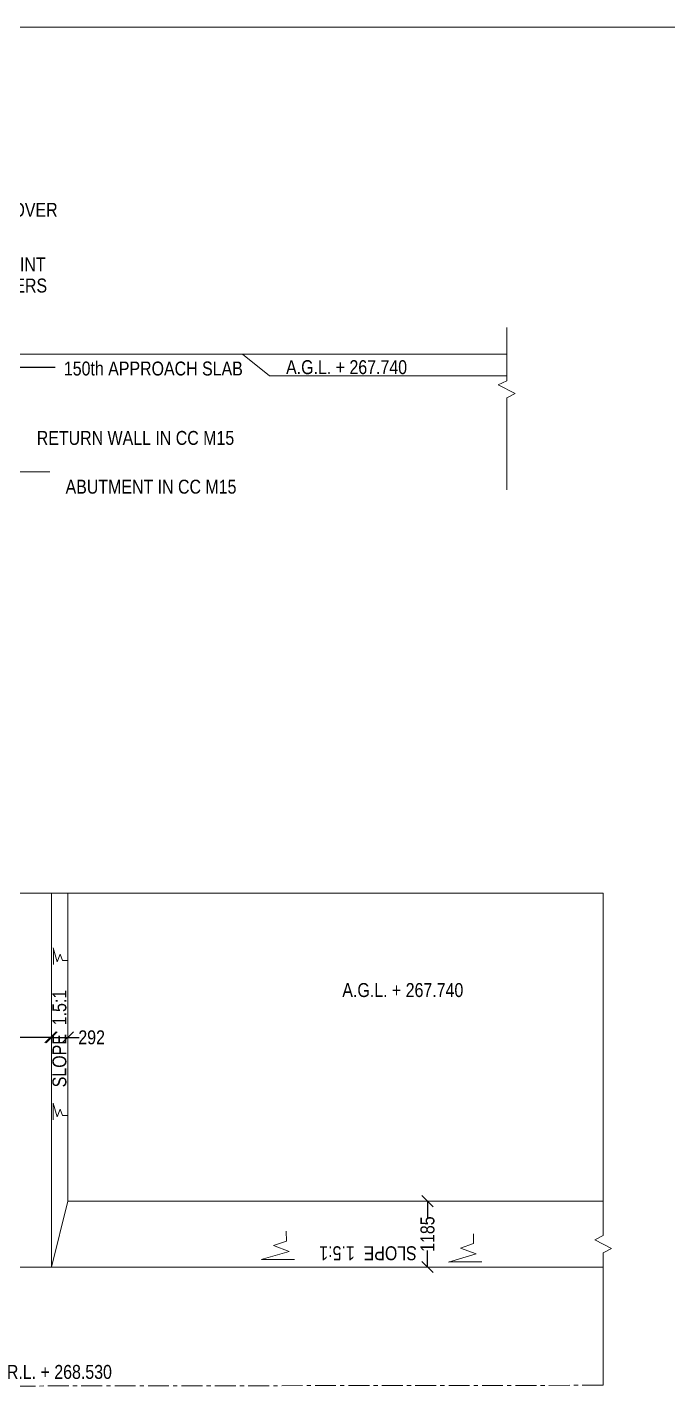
# Model space of a CAD drawing. Header units: millimetres. Extents: x 553958 to 630610, y -35843 to 21962.
# Drawn here: x 590321 to 601830, y -2481 to 21962 of the extents above; entities that cross this region are included whole.
import ezdxf

# ---------------------------------------------------------------- set-up
doc = ezdxf.new("R2010")
doc.units = ezdxf.units.MM
doc.header["$LTSCALE"] = 300
doc.header["$MEASUREMENT"] = 0
doc.linetypes.add('CENTER', pattern=[2, 1.25, -0.25, 0.25, -0.25])
doc.layers.add('MAIN', color=7, linetype='Continuous')
doc.styles.add('ARIAL NARROW', font='ARIALN.TTF', dxfattribs={"height": 250})
doc.dimstyles.get("Standard").update_dxf_attribs({"dimtxt": 200, "dimasz": 200, "dimexe": 0.18, "dimexo": 0.0625, "dimgap": 0.09, "dimtad": 0, "dimdec": 0, "dimzin": 0, "dimdsep": 46, "dimtxsty": 'ARIAL NARROW', "dimcen": 0.0851, "dimdle": 0.1, "dimse1": 1, "dimse2": 1, "dimadec": 0, "dimazin": 0, "dimtfac": 1, "dimtdec": 0, "dimtofl": 0, "dimtmove": 0, "dimatfit": 3, "dimfxl": 1, "dimtolj": 1, "dimtzin": 0, "dimarcsym": 0})
doc.dimstyles.new('STANDARD$0', dxfattribs={"dimscale": 88.888889, "dimtxt": 0.02, "dimasz": 0.02, "dimexe": 0.05, "dimexo": 0.1, "dimgap": 0.002, "dimtad": 2, "dimdec": 0, "dimzin": 1, "dimdsep": 46, "dimtxsty": 'Standard', "dimcen": 0.09, "dimadec": 0, "dimazin": 0, "dimtfac": 1, "dimtdec": 4, "dimtofl": 0, "dimtmove": 0, "dimatfit": 3, "dimfxl": 1, "dimtolj": 1, "dimtzin": 1, "dimarcsym": 0})
doc.dimstyles.new('STANDARD$7', dxfattribs={"dimtxt": 2, "dimasz": 2, "dimexe": 1.25, "dimexo": 0.625, "dimtad": 1, "dimdec": 0, "dimlfac": 0.5, "dimdsep": 46, "dimtxsty": 'ARIAL NARROW', "dimcen": 2.5, "dimdle": 0.1, "dimse1": 1, "dimse2": 1, "dimadec": 0, "dimazin": 0, "dimtfac": 1, "dimtdec": 0, "dimtmove": 0, "dimatfit": 3, "dimfxl": 1, "dimtolj": 1, "dimtzin": 0, "dimarcsym": 0})

# ---------------------------------------------------------------- blocks, each defined once
blk = doc.blocks.new('_Oblique')
at = {"color": 0, "linetype": 'ByBlock', "lineweight": -2}
blk.add_line((-0.5, -0.5), (0.5, 0.5), dxfattribs=at)
blk = doc.blocks.new('*D5')
at = {"layer": 'Defpoints', "color": 0, "linetype": 'ByBlock', "lineweight": 9, "transparency": 16777216}
for p in [(590740, 12088), (585759, 3814), (590740, 3814)]:
    blk.add_point(p, dxfattribs=at)
at = {"layer": 'MAIN', "color": 0, "linetype": 'ByBlock', "lineweight": -2, "transparency": 16777216}
for p, q in [((585759, 3814), (587940, 3814)), ((590740, 3814), (588560, 3814))]:
    blk.add_line(p, q, dxfattribs=at)
at = {"layer": 'MAIN', "color": 0, "linetype": 'ByBlock', "lineweight": -2, "transparency": 16777216, "xscale": 200, "yscale": 200, "zscale": 200, "rotation": 180}
blk.add_blockref('_Oblique', (585759, 3814), dxfattribs=at)
at = {"layer": 'MAIN', "color": 0, "linetype": 'ByBlock', "lineweight": -2, "transparency": 16777216, "xscale": 200, "yscale": 200, "zscale": 200}
blk.add_blockref('_Oblique', (590740, 3814), dxfattribs=at)
at = {"layer": 'MAIN', "color": 0, "linetype": 'ByBlock', "lineweight": 9, "transparency": 16777216, "insert": (588250, 3814), "char_height": 250, "attachment_point": 5, "style": 'ARIAL NARROW'}
blk.add_mtext('\\A1;4980', dxfattribs=at)
blk = doc.blocks.new('*D71')
at = {"layer": 'Defpoints', "color": 0, "linetype": 'ByBlock', "lineweight": 9, "transparency": 16777216}
for p in [(590759, 3814), (591052, 3814), (591052, 3814)]:
    blk.add_point(p, dxfattribs=at)
at = {"layer": 'MAIN', "color": 0, "linetype": 'ByBlock', "lineweight": -2, "transparency": 16777216}
for p, q in [((590759, 3814), (591052, 3814)), ((591052, 3814), (591252, 3814))]:
    blk.add_line(p, q, dxfattribs=at)
at = {"layer": 'MAIN', "color": 0, "linetype": 'ByBlock', "lineweight": -2, "transparency": 16777216, "xscale": 200, "yscale": 200, "zscale": 200, "rotation": 180}
blk.add_blockref('_Oblique', (590759, 3814), dxfattribs=at)
at = {"layer": 'MAIN', "color": 0, "linetype": 'ByBlock', "lineweight": -2, "transparency": 16777216, "xscale": 200, "yscale": 200, "zscale": 200}
blk.add_blockref('_Oblique', (591052, 3814), dxfattribs=at)
at = {"layer": 'MAIN', "color": 0, "linetype": 'ByBlock', "lineweight": 9, "transparency": 16777216, "insert": (591479, 3814), "char_height": 250, "attachment_point": 5, "style": 'ARIAL NARROW'}
blk.add_mtext('\\A1;292', dxfattribs=at)
blk = doc.blocks.new('*D72')
at = {"layer": 'Defpoints', "color": 0, "linetype": 'ByBlock', "lineweight": 9, "transparency": 16777216}
for p in [(597514, 873), (597514, -312), (597514, -312)]:
    blk.add_point(p, dxfattribs=at)
at = {"layer": 'MAIN', "color": 0, "linetype": 'ByBlock', "lineweight": -2, "transparency": 16777216}
for p, q in [((597514, 873), (597514, 578)), ((597514, -312), (597514, -17))]:
    blk.add_line(p, q, dxfattribs=at)
at = {"layer": 'MAIN', "color": 0, "linetype": 'ByBlock', "lineweight": -2, "transparency": 16777216, "xscale": 200, "yscale": 200, "zscale": 200}
for p, rotation in [((597514, 873), 90), ((597514, -312), 270)]:
    blk.add_blockref('_Oblique', p, dxfattribs=dict(at, rotation=rotation))
at = {"layer": 'MAIN', "color": 0, "linetype": 'ByBlock', "lineweight": 9, "transparency": 16777216, "insert": (597514, 280), "char_height": 250, "attachment_point": 5, "rotation": 90, "style": 'ARIAL NARROW'}
blk.add_mtext('\\A1;1185', dxfattribs=at)

msp = doc.modelspace()

# ---------------------------------------------------------------- linework, layer by layer
at = {"color": 0, "linetype": 'ByBlock', "lineweight": 9}
for p, q in [((598936.1, 16091.3), (564261.3, 16091.3)), ((564261.3, 16091.3), (598936.1, 16091.3)), ((564361.7, 16091.3), (598936.1, 16091.3)), ((598936.1, 16091.3), (564361.7, 16091.3)), ((596357, 16091.3), (568224.4, 16091.3)), ((568324.7, 16091.3), (596457.4, 16091.3)), ((590357.5, 16091.3), (595984.1, 16091.3)), ((593520.5, 16090.3), (594120.5, 16090.3)), ((594676, 15701.4), (594188.7, 16091.3)), ((594676.3, 15701.3), (598936, 15701.3)), ((590759.3, 6407), (590759.5, -310.8)), ((591051.8, 6407), (591051.9, 873.7)), ((590759.5, -310.8), (591052.1, 873.3)), ((591052.4, 873.2), (600668.4, 872.6)), ((600668.4, -55.5), (600668.4, -2435)), ((565538.6, -310.9), (600668.4, -312.4)), ((600668.4, -2435), (600667.9, -2435.5))]:
    msp.add_line(p, q, dxfattribs=at)
for centre, start, end in [((593520.2, 16090.8), 303.69007, 90), ((594676.3, 15701.8), 231.34019, 270), ((591052.4, 873.7), 180.00139, 269.99683)]:
    msp.add_arc(centre, 0.5, start, end, dxfattribs=at)
at = {"layer": 'MAIN', "color": 0, "lineweight": 9}
for p, q in [((553958.3, 21962.3), (630609.8, 21962.3)), ((598784.3, 15534.9), (598936.1, 15612.3)), ((599087.8, 15380.3), (598784.3, 15534.9)), ((599087.8, 15380.2), (598936, 15302.9)), ((598936, 15302.9), (598936, 13650.7)), ((590111.8, 6407), (599194.7, 6406.5)), ((600668, 6406.6), (594444.2, 6407)), ((600516.7, 176.5), (600668.5, 253.8)), ((600820.2, 21.9), (600516.7, 176.5)), ((600820.2, 21.7), (600668.4, -55.5))]:
    msp.add_line(p, q, dxfattribs=at)
at = {"layer": 'MAIN', "color": 0, "linetype": 'ByBlock', "lineweight": 9}
for p, q in [((598936.1, 15612.3), (598936.1, 16568.4)), ((590725.2, 13974.8), (588558.1, 13980.8)), ((600668.5, 6406.1), (600668.5, 253.8)), ((590789.3, 5420.3), (590861.6, 5171.2)), ((590791.1, 5414.1), (590791.1, 5120.9)), ((590861.6, 5171.2), (590915.1, 5312.1)), ((590915.1, 5312.1), (590955.1, 5195.4)), ((590955.1, 5195.4), (591045.6, 5196.1)), ((590788.3, 2633.6), (590860.6, 2384.5)), ((590790.1, 2627.4), (590790.1, 2334.2)), ((590860.6, 2384.5), (590914.1, 2525.4)), ((590914.1, 2525.4), (590954.1, 2408.7)), ((590954.1, 2408.7), (591041.3, 2408.7)), ((594977.1, 154.4), (594975.6, 335.5)), ((598340, 110.5), (598340, 284.8)), ((594743.6, 74.4), (594977.1, 154.4)), ((595025.4, -32.6), (594743.6, 74.4)), ((598106.6, 30.5), (598340, 110.5)), ((598388.4, -76.5), (598106.6, 30.5)), ((594527.2, -177.3), (595025.4, -32.6)), ((594539.7, -173.6), (595126, -173.6)), ((597890.1, -221.2), (598388.4, -76.5)), ((597902.6, -217.6), (598488.9, -217.6))]:
    msp.add_line(p, q, dxfattribs=at)
at = {"layer": 'MAIN', "color": 0, "linetype": 'CENTER', "lineweight": 9}
msp.add_line((600668.4, -2435.4), (565539.1, -2480.5), dxfattribs=at)
at = {"layer": 'MAIN', "color": 0, "linetype": 'ByBlock', "lineweight": 9}
msp.add_arc((600668, 6406.1), 0.5, 0, 89.99723, dxfattribs=at)

# ---------------------------------------------------------------- texts
at = {"color": 0, "linetype": 'ByBlock', "lineweight": 9, "insert": (586333.6, 18806.9), "char_height": 250, "width": 5301.794, "attachment_point": 1, "style": 'ARIAL NARROW'}
msp.add_mtext('150THICK RCC SIDE WALL OVER DECK SLAB', dxfattribs=at)
at = {"layer": 'MAIN', "color": 0, "lineweight": 9, "style": 'ARIAL NARROW'}
for s, p in [('300 X 300 X 600 SIZE PILASTERS', (586173.9, 17196.3)), ('A.G.L. + 267.740', (594972.1, 15730)), ('A.G.L. + 267.740', (595982.6, 4539.6)), ('R.L. + 268.530', (589956.1, -2320.4))]:
    msp.add_text(s, height=250, dxfattribs=at).set_placement(p)
at = {"layer": 'MAIN', "color": 0, "lineweight": 9, "char_height": 250, "style": 'ARIAL NARROW'}
for s, insert, attachment_point in [('20 MM THICK EXPANSION JOINT', (586180.8, 17701.5), 4), ('150th APPROACH SLAB', (590980.1, 15828.8), 4), ('RETURN WALL IN CC M15', (590492.7, 14582.1), 4), ('ABUTMENT IN CC M15', (594080.7, 13706), 6)]:
    msp.add_mtext(s, dxfattribs=dict(at, insert=insert, attachment_point=attachment_point))
at = {"layer": 'MAIN', "color": 0, "lineweight": 9, "char_height": 250, "attachment_point": 4, "style": 'ARIAL NARROW'}
for insert, rotation in [((590901.5, 2917.9), 90), ((597320.4, -61.3), 180)]:
    msp.add_mtext('SLOPE  1.5:1', dxfattribs=dict(at, insert=insert, rotation=rotation))

# ---------------------------------------------------------------- dimensions: what is measured, and where the dimension line sits
at = {"layer": 'MAIN', "color": 0, "linetype": 'ByBlock', "lineweight": 9}
for base, p1, p2, dimstyle, override, picture, middle in [((590739.8, 3813.6), (585759.4, 3813.6), (590739.8, 12087.9), 'Standard', {"dimtxt": 250, "dimblk1": 'Oblique', "dimblk2": 'Oblique', "dimsah": 1}, '*D5', (588249.6, 3813.6)), ((591051.9, 3814.4), (590759.5, 3813.6), (591051.9, 3814.4), 'STANDARD$0', {"dimscale": 1, "dimtxt": 250, "dimasz": 200, "dimexe": 0.18, "dimexo": 0.0625, "dimgap": 0.09, "dimtad": 0, "dimzin": 0, "dimtxsty": 'ARIAL NARROW', "dimblk1": 'Oblique', "dimblk2": 'Oblique', "dimsah": 1, "dimcen": 0.0851, "dimdle": 0.1, "dimse1": 1, "dimse2": 1, "dimtdec": 0, "dimtzin": 0}, '*D71', (591479.3, 3814.4))]:
    dim = msp.add_linear_dim(base=base, p1=p1, p2=p2, dimstyle=dimstyle, override=override, dxfattribs=at)
    dim.commit()
    dim.dimension.update_dxf_attribs({"geometry": picture, "text_midpoint": middle})
dim = msp.add_linear_dim(base=(597513.7, -312.2), p1=(597513.9, 872.8), p2=(597513.8, -312.2), angle=90, dimstyle='STANDARD$0', override={"dimscale": 1, "dimtxt": 250, "dimasz": 200, "dimexe": 0.18, "dimexo": 0.0625, "dimgap": 0.09, "dimtad": 0, "dimzin": 0, "dimtxsty": 'ARIAL NARROW', "dimblk1": 'Oblique', "dimblk2": 'Oblique', "dimsah": 1, "dimcen": 0.0851, "dimdle": 0.1, "dimse1": 1, "dimse2": 1, "dimtdec": 0, "dimtzin": 0}, dxfattribs=at)
dim.commit()
dim.dimension.update_dxf_attribs({"geometry": '*D72', "text_midpoint": (597513.7, 280.3)})

# ---------------------------------------------------------------- leaders
at = {"layer": 'MAIN', "color": 0, "lineweight": 9}
msp.add_leader([(588951, 15855.7), (590826, 15856.6)], dimstyle='STANDARD$7', override={"dimtxt": 200, "dimasz": 200, "dimexe": 0.18, "dimexo": 0.0625, "dimgap": 0.09, "dimtad": 0, "dimtoh": 1, "dimlfac": 1, "dimzin": 0, "dimcen": 0.09, "dimtdec": 4, "dimtofl": 0}, dxfattribs=at)

doc.saveas('drawing.dxf')
